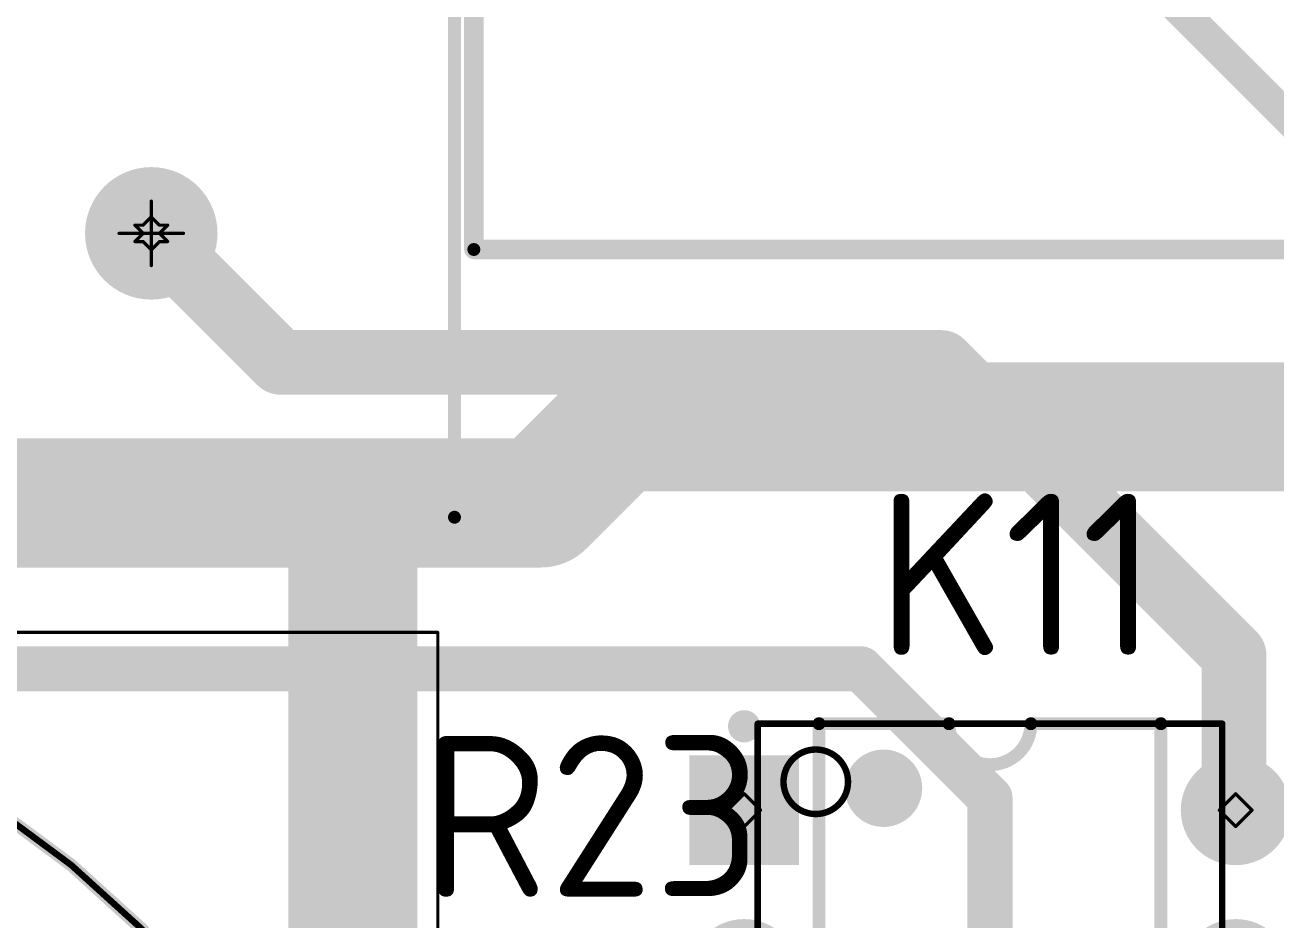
# Model space of a CAD drawing. Header units: millimetres. Extents: x 3219 to 51106, y -14166 to 2063.
# Drawn here: x 5592.27 to 5611.66, y 1818.22 to 1832.09 of the extents above; entities that cross this region are included whole.
import ezdxf

# ---------------------------------------------------------------- set-up
doc = ezdxf.new("R2010")
doc.units = ezdxf.units.MM
doc.layers.get('0').update_dxf_attribs({"lineweight": 53})
for name, color, linetype in [('Bottom Layer', 5, 'Continuous'), ('Bottom Solder', 6, 'Continuous'), ('Drill Drawing', 1, 'Continuous'), ('Mechanical 1', 6, 'Continuous'), ('Mechanical 13', 56, 'Continuous'), ('Mechanical 15', 56, 'Continuous'), ('Multi-Layer', 9, 'Continuous'), ('Top Layer', 1, 'Continuous'), ('Top Overlay', 2, 'Continuous'), ('Top Solder', 216, 'Continuous')]:
    doc.layers.add(name, color=color, linetype=linetype)
doc.styles.add('GOST type B', font='GOST_B.TTF', dxfattribs={"height": 3.5})

# ---------------------------------------------------------------- blocks, each defined once
blk = doc.blocks.new('_2_33_2_2PIN_1')
at = {"layer": 'Bottom Layer'}
h = blk.add_hatch(color=5, dxfattribs=at)
edge = h.paths.add_edge_path()
edge.add_arc((0, 0), 0.925, 0, 360)
h = blk.add_hatch(color=5, dxfattribs=at)
edge = h.paths.add_edge_path()
edge.add_arc((10, 0), 0.925, 0, 360)
at = {"layer": 'Bottom Solder'}
h = blk.add_hatch(color=6, dxfattribs=at)
edge = h.paths.add_edge_path()
edge.add_arc((0, 0), 1.027, 0, 360)
h = blk.add_hatch(color=6, dxfattribs=at)
edge = h.paths.add_edge_path()
edge.add_arc((10, 0), 1.027, 0, 360)
at = {"layer": 'Multi-Layer'}
h = blk.add_hatch(color=9, dxfattribs=at)
edge = h.paths.add_edge_path()
edge.add_arc((0, 0), 0.925, 0, 360)
h = blk.add_hatch(color=9, dxfattribs=at)
edge = h.paths.add_edge_path()
edge.add_arc((10, 0), 0.925, 0, 360)
at = {"layer": 'Top Layer'}
h = blk.add_hatch(color=1, dxfattribs=at)
edge = h.paths.add_edge_path()
edge.add_arc((0, 0), 0.925, 0, 360)
h = blk.add_hatch(color=1, dxfattribs=at)
edge = h.paths.add_edge_path()
edge.add_arc((10, 0), 0.925, 0, 360)
at = {"layer": 'Top Solder'}
h = blk.add_hatch(color=216, dxfattribs=at)
edge = h.paths.add_edge_path()
edge.add_arc((0, 0), 1.027, 0, 360)
h = blk.add_hatch(color=216, dxfattribs=at)
edge = h.paths.add_edge_path()
edge.add_arc((10, 0), 1.027, 0, 360)
at = {"layer": 'Mechanical 1'}
for points in [[(-4.7, -4.4, 0.2, 0.2, 0), (-4.7, 4.4, 0.2, 0.2, 0)], [(13, 4.4, 0.2, 0.2, 0), (-4.7, 4.4, 0.2, 0.2, 0)], [(13, -4.4, 0.2, 0.2, 0), (13, 4.4, 0.2, 0.2, 0)], [(13, -4.4, 0.2, 0.2, 0), (-4.7, -4.4, 0.2, 0.2, 0)]]:
    blk.add_lwpolyline(points, format="xyseb", dxfattribs=at)
for points in [[(-4.75, 4.4, 0.1, 0.1, 1), (-4.65, 4.4, 0.1, 0.1, 1)], [(-4.75, 4.4, 0.1, 0.1, 1), (-4.65, 4.4, 0.1, 0.1, 1)], [(12.95, 4.4, 0.1, 0.1, 1), (13.05, 4.4, 0.1, 0.1, 1)], [(12.95, 4.4, 0.1, 0.1, 1), (13.05, 4.4, 0.1, 0.1, 1)], [(-4.75, -4.4, 0.1, 0.1, 1), (-4.65, -4.4, 0.1, 0.1, 1)], [(-4.75, -4.4, 0.1, 0.1, 1), (-4.65, -4.4, 0.1, 0.1, 1)], [(12.95, -4.4, 0.1, 0.1, 1), (13.05, -4.4, 0.1, 0.1, 1)], [(12.95, -4.4, 0.1, 0.1, 1), (13.05, -4.4, 0.1, 0.1, 1)]]:
    blk.add_lwpolyline(points, format="xyseb", close=True, dxfattribs=at)
at = {"layer": 'Mechanical 15'}
for points in [[(0, 0.5, 0.05, 0.05, 0), (0, -0.5, 0.05, 0.05, 0)], [(0.5, 0, 0.05, 0.05, 0), (-0.5, 0, 0.05, 0.05, 0)]]:
    blk.add_lwpolyline(points, format="xyseb", dxfattribs=at)
for points in [[(-0.013, 0.5, 0.025, 0.025, 1), (0.012, 0.5, 0.025, 0.025, 1)], [(-0.512, 0, 0.025, 0.025, 1), (-0.487, 0, 0.025, 0.025, 1)], [(0.487, 0, 0.025, 0.025, 1), (0.512, 0, 0.025, 0.025, 1)], [(-0.013, -0.5, 0.025, 0.025, 1), (0.012, -0.5, 0.025, 0.025, 1)]]:
    blk.add_lwpolyline(points, format="xyseb", close=True, dxfattribs=at)
at = {"layer": 'Top Overlay'}
for points in [[(13, 4.4, 0.2, 0.2, 0), (-4.7, 4.4, 0.2, 0.2, 0)], [(-4.7, 4.4, 0.2, 0.2, 0), (-4.7, -4.4, 0.2, 0.2, 0)], [(13, -4.4, 0.2, 0.2, 0), (13, 4.4, 0.2, 0.2, 0)], [(13, -4.4, 0.2, 0.2, 0), (-4.7, -4.4, 0.2, 0.2, 0)]]:
    blk.add_lwpolyline(points, format="xyseb", dxfattribs=at)
for points in [[(-4.75, 4.4, 0.1, 0.1, 1), (-4.65, 4.4, 0.1, 0.1, 1)], [(-4.75, 4.4, 0.1, 0.1, 1), (-4.65, 4.4, 0.1, 0.1, 1)], [(12.95, 4.4, 0.1, 0.1, 1), (13.05, 4.4, 0.1, 0.1, 1)], [(12.95, 4.4, 0.1, 0.1, 1), (13.05, 4.4, 0.1, 0.1, 1)], [(-4.75, -4.4, 0.1, 0.1, 1), (-4.65, -4.4, 0.1, 0.1, 1)], [(-4.75, -4.4, 0.1, 0.1, 1), (-4.65, -4.4, 0.1, 0.1, 1)], [(12.95, -4.4, 0.1, 0.1, 1), (13.05, -4.4, 0.1, 0.1, 1)], [(12.95, -4.4, 0.1, 0.1, 1), (13.05, -4.4, 0.1, 0.1, 1)]]:
    blk.add_lwpolyline(points, format="xyseb", close=True, dxfattribs=at)
blk = doc.blocks.new('_73_14__4____D28_40')
at = {"layer": 'Mechanical 1'}
for points in [[(24, -14, 0.2, 0.2, 0), (24, 14.5, 0.2, 0.2, 0)], [(24, -14, 0.2, 0.2, 0), (-24, -14, 0.2, 0.2, 0)]]:
    blk.add_lwpolyline(points, format="xyseb", dxfattribs=at)
blk.add_lwpolyline([(23.95, -14, 0.1, 0.1, 1), (24.05, -14, 0.1, 0.1, 1)], format="xyseb", close=True, dxfattribs=at)
blk.add_lwpolyline([(23.95, -14, 0.1, 0.1, 1), (24.05, -14, 0.1, 0.1, 1)], format="xyseb", close=True, dxfattribs=at)
at = {"layer": 'Top Overlay'}
for points in [[(24, -14, 0.3, 0.3, 0), (24, 14.5, 0.3, 0.3, 0)], [(24, -14, 0.3, 0.3, 0), (-24, -14, 0.3, 0.3, 0)]]:
    blk.add_lwpolyline(points, format="xyseb", dxfattribs=at)
blk.add_lwpolyline([(23.925, -14, 0.15, 0.15, 1), (24.075, -14, 0.15, 0.15, 1)], format="xyseb", close=True, dxfattribs=at)
blk.add_lwpolyline([(23.925, -14, 0.15, 0.15, 1), (24.075, -14, 0.15, 0.15, 1)], format="xyseb", close=True, dxfattribs=at)
blk = doc.blocks.new('8_DIP_81')
at = {"layer": 'Bottom Layer'}
blk.add_hatch(color=5, dxfattribs=at).paths.add_polyline_path([(-4.56, 4.56), (-3.06, 4.56), (-3.06, 3.06), (-4.56, 3.06)])
h = blk.add_hatch(color=5, dxfattribs=at)
edge = h.paths.add_edge_path()
edge.add_arc((3.81, 3.81), 0.75, 0, 360)
h = blk.add_hatch(color=5, dxfattribs=at)
edge = h.paths.add_edge_path()
edge.add_arc((-3.81, 1.27), 0.75, 0, 360)
h = blk.add_hatch(color=5, dxfattribs=at)
edge = h.paths.add_edge_path()
edge.add_arc((3.81, 1.27), 0.75, 0, 360)
h = blk.add_hatch(color=5, dxfattribs=at)
edge = h.paths.add_edge_path()
edge.add_arc((-3.81, -1.27), 0.75, 0, 360)
h = blk.add_hatch(color=5, dxfattribs=at)
edge = h.paths.add_edge_path()
edge.add_arc((3.81, -1.27), 0.75, 0, 360)
h = blk.add_hatch(color=5, dxfattribs=at)
edge = h.paths.add_edge_path()
edge.add_arc((-3.81, -3.81), 0.75, 0, 360)
h = blk.add_hatch(color=5, dxfattribs=at)
edge = h.paths.add_edge_path()
edge.add_arc((3.81, -3.81), 0.75, 0, 360)
at = {"layer": 'Bottom Solder'}
blk.add_hatch(color=6, dxfattribs=at).paths.add_polyline_path([(-4.662, 4.662), (-2.958, 4.662), (-2.958, 2.958), (-4.662, 2.958)])
h = blk.add_hatch(color=6, dxfattribs=at)
edge = h.paths.add_edge_path()
edge.add_arc((3.81, 3.81), 0.852, 0, 360)
h = blk.add_hatch(color=6, dxfattribs=at)
edge = h.paths.add_edge_path()
edge.add_arc((-3.81, 1.27), 0.852, 0, 360)
h = blk.add_hatch(color=6, dxfattribs=at)
edge = h.paths.add_edge_path()
edge.add_arc((3.81, 1.27), 0.852, 0, 360)
h = blk.add_hatch(color=6, dxfattribs=at)
edge = h.paths.add_edge_path()
edge.add_arc((-3.81, -1.27), 0.852, 0, 360)
h = blk.add_hatch(color=6, dxfattribs=at)
edge = h.paths.add_edge_path()
edge.add_arc((3.81, -1.27), 0.852, 0, 360)
h = blk.add_hatch(color=6, dxfattribs=at)
edge = h.paths.add_edge_path()
edge.add_arc((-3.81, -3.81), 0.852, 0, 360)
h = blk.add_hatch(color=6, dxfattribs=at)
edge = h.paths.add_edge_path()
edge.add_arc((3.81, -3.81), 0.852, 0, 360)
at = {"layer": 'Multi-Layer'}
blk.add_hatch(color=9, dxfattribs=at).paths.add_polyline_path([(-4.56, 4.56), (-3.06, 4.56), (-3.06, 3.06), (-4.56, 3.06)])
h = blk.add_hatch(color=9, dxfattribs=at)
edge = h.paths.add_edge_path()
edge.add_arc((3.81, 3.81), 0.75, 0, 360)
h = blk.add_hatch(color=9, dxfattribs=at)
edge = h.paths.add_edge_path()
edge.add_arc((-3.81, 1.27), 0.75, 0, 360)
h = blk.add_hatch(color=9, dxfattribs=at)
edge = h.paths.add_edge_path()
edge.add_arc((3.81, 1.27), 0.75, 0, 360)
h = blk.add_hatch(color=9, dxfattribs=at)
edge = h.paths.add_edge_path()
edge.add_arc((-3.81, -1.27), 0.75, 0, 360)
h = blk.add_hatch(color=9, dxfattribs=at)
edge = h.paths.add_edge_path()
edge.add_arc((3.81, -1.27), 0.75, 0, 360)
h = blk.add_hatch(color=9, dxfattribs=at)
edge = h.paths.add_edge_path()
edge.add_arc((-3.81, -3.81), 0.75, 0, 360)
h = blk.add_hatch(color=9, dxfattribs=at)
edge = h.paths.add_edge_path()
edge.add_arc((3.81, -3.81), 0.75, 0, 360)
at = {"layer": 'Top Layer'}
blk.add_hatch(color=1, dxfattribs=at).paths.add_polyline_path([(-4.56, 4.56), (-3.06, 4.56), (-3.06, 3.06), (-4.56, 3.06)])
h = blk.add_hatch(color=1, dxfattribs=at)
edge = h.paths.add_edge_path()
edge.add_arc((3.81, 3.81), 0.75, 0, 360)
h = blk.add_hatch(color=1, dxfattribs=at)
edge = h.paths.add_edge_path()
edge.add_arc((-3.81, 1.27), 0.75, 0, 360)
h = blk.add_hatch(color=1, dxfattribs=at)
edge = h.paths.add_edge_path()
edge.add_arc((3.81, 1.27), 0.75, 0, 360)
h = blk.add_hatch(color=1, dxfattribs=at)
edge = h.paths.add_edge_path()
edge.add_arc((-3.81, -1.27), 0.75, 0, 360)
h = blk.add_hatch(color=1, dxfattribs=at)
edge = h.paths.add_edge_path()
edge.add_arc((3.81, -1.27), 0.75, 0, 360)
h = blk.add_hatch(color=1, dxfattribs=at)
edge = h.paths.add_edge_path()
edge.add_arc((-3.81, -3.81), 0.75, 0, 360)
h = blk.add_hatch(color=1, dxfattribs=at)
edge = h.paths.add_edge_path()
edge.add_arc((3.81, -3.81), 0.75, 0, 360)
at = {"layer": 'Top Solder'}
blk.add_hatch(color=216, dxfattribs=at).paths.add_polyline_path([(-4.662, 4.662), (-2.958, 4.662), (-2.958, 2.958), (-4.662, 2.958)])
h = blk.add_hatch(color=216, dxfattribs=at)
edge = h.paths.add_edge_path()
edge.add_arc((3.81, 3.81), 0.852, 0, 360)
h = blk.add_hatch(color=216, dxfattribs=at)
edge = h.paths.add_edge_path()
edge.add_arc((-3.81, 1.27), 0.852, 0, 360)
h = blk.add_hatch(color=216, dxfattribs=at)
edge = h.paths.add_edge_path()
edge.add_arc((3.81, 1.27), 0.852, 0, 360)
h = blk.add_hatch(color=216, dxfattribs=at)
edge = h.paths.add_edge_path()
edge.add_arc((-3.81, -1.27), 0.852, 0, 360)
h = blk.add_hatch(color=216, dxfattribs=at)
edge = h.paths.add_edge_path()
edge.add_arc((3.81, -1.27), 0.852, 0, 360)
h = blk.add_hatch(color=216, dxfattribs=at)
edge = h.paths.add_edge_path()
edge.add_arc((-3.81, -3.81), 0.852, 0, 360)
h = blk.add_hatch(color=216, dxfattribs=at)
edge = h.paths.add_edge_path()
edge.add_arc((3.81, -3.81), 0.852, 0, 360)
at = {"layer": 'Mechanical 13'}
for points in [[(-3.6, -5.15, 0.1, 0.1, 0), (-3.6, 5.15, 0.1, 0.1, 0)], [(-3.6, 5.15, 0.1, 0.1, 0), (3.6, 5.15, 0.1, 0.1, 0)], [(3.6, -5.15, 0.1, 0.1, 0), (3.6, 5.15, 0.1, 0.1, 0)], [(-3.6, -5.15, 0.1, 0.1, 0), (3.6, -5.15, 0.1, 0.1, 0)]]:
    blk.add_lwpolyline(points, format="xyseb", dxfattribs=at)
for points in [[(-3.625, 5.15, 0.05, 0.05, 1), (-3.575, 5.15, 0.05, 0.05, 1)], [(-3.625, 5.15, 0.05, 0.05, 1), (-3.575, 5.15, 0.05, 0.05, 1)], [(3.575, 5.15, 0.05, 0.05, 1), (3.625, 5.15, 0.05, 0.05, 1)], [(3.575, 5.15, 0.05, 0.05, 1), (3.625, 5.15, 0.05, 0.05, 1)], [(-2.2, 4.25, 0.1, 0.1, 1), (-3.2, 4.25, 0.1, 0.1, 1)], [(-3.225, 4.25, 0.05, 0.05, 1), (-3.175, 4.25, 0.05, 0.05, 1)], [(-2.225, 4.25, 0.05, 0.05, 1), (-2.175, 4.25, 0.05, 0.05, 1)], [(-3.625, -5.15, 0.05, 0.05, 1), (-3.575, -5.15, 0.05, 0.05, 1)], [(-3.625, -5.15, 0.05, 0.05, 1), (-3.575, -5.15, 0.05, 0.05, 1)], [(3.575, -5.15, 0.05, 0.05, 1), (3.625, -5.15, 0.05, 0.05, 1)], [(3.575, -5.15, 0.05, 0.05, 1), (3.625, -5.15, 0.05, 0.05, 1)]]:
    blk.add_lwpolyline(points, format="xyseb", close=True, dxfattribs=at)
at = {"layer": 'Mechanical 15'}
for points in [[(0, -0.5, 0.1, 0.1, 0), (0, 0.5, 0.1, 0.1, 0)], [(-0.5, 0, 0.1, 0.1, 0), (0.5, 0, 0.1, 0.1, 0)]]:
    blk.add_lwpolyline(points, format="xyseb", dxfattribs=at)
for points in [[(-0.025, 0.5, 0.05, 0.05, 1), (0.025, 0.5, 0.05, 0.05, 1)], [(-0.525, 0, 0.05, 0.05, 1), (-0.475, 0, 0.05, 0.05, 1)], [(0.475, 0, 0.05, 0.05, 1), (0.525, 0, 0.05, 0.05, 1)], [(-0.025, -0.5, 0.05, 0.05, 1), (0.025, -0.5, 0.05, 0.05, 1)]]:
    blk.add_lwpolyline(points, format="xyseb", close=True, dxfattribs=at)
at = {"layer": 'Top Overlay'}
for points in [[(-3.685, 5.11, 0.25, 0.25, 1), (-3.935, 5.11, 0.25, 0.25, 1)], [(-2.7, 5.15, 0.1, 0.1, 1), (-2.6, 5.15, 0.1, 0.1, 1)], [(-2.7, 5.15, 0.1, 0.1, 1), (-2.6, 5.15, 0.1, 0.1, 1)], [(-0.685, 5.15, 0.1, 0.1, 1), (-0.585, 5.15, 0.1, 0.1, 1)], [(-0.685, 5.15, 0.1, 0.1, 1), (-0.585, 5.15, 0.1, 0.1, 1)], [(0.585, 5.15, 0.1, 0.1, 1), (0.685, 5.15, 0.1, 0.1, 1)], [(0.585, 5.15, 0.1, 0.1, 1), (0.685, 5.15, 0.1, 0.1, 1)], [(2.6, 5.15, 0.1, 0.1, 1), (2.7, 5.15, 0.1, 0.1, 1)], [(2.6, 5.15, 0.1, 0.1, 1), (2.7, 5.15, 0.1, 0.1, 1)], [(-3.998, 5.11, 0.125, 0.125, 1), (-3.873, 5.11, 0.125, 0.125, 1)], [(-3.747, 5.11, 0.125, 0.125, 1), (-3.622, 5.11, 0.125, 0.125, 1)], [(-1.35, 4.15, 0.6, 0.6, 1), (-1.95, 4.15, 0.6, 0.6, 1)], [(-2.1, 4.15, 0.3, 0.3, 1), (-1.8, 4.15, 0.3, 0.3, 1)], [(-1.5, 4.15, 0.3, 0.3, 1), (-1.2, 4.15, 0.3, 0.3, 1)], [(-2.7, -5.15, 0.1, 0.1, 1), (-2.6, -5.15, 0.1, 0.1, 1)], [(-2.7, -5.15, 0.1, 0.1, 1), (-2.6, -5.15, 0.1, 0.1, 1)], [(2.6, -5.15, 0.1, 0.1, 1), (2.7, -5.15, 0.1, 0.1, 1)], [(2.6, -5.15, 0.1, 0.1, 1), (2.7, -5.15, 0.1, 0.1, 1)]]:
    blk.add_lwpolyline(points, format="xyseb", close=True, dxfattribs=at)
for points in [[(-2.65, -5.15, 0.2, 0.2, 0), (-2.65, 5.15, 0.2, 0.2, 0)], [(-2.65, 5.15, 0.2, 0.2, 0), (-0.635, 5.15, 0.2, 0.2, 0)], [(0.635, 5.15, 0.2, 0.2, -1), (-0.635, 5.15, 0.2, 0.2, 0)], [(0.635, 5.15, 0.2, 0.2, 0), (2.65, 5.15, 0.2, 0.2, 0)], [(2.65, -5.15, 0.2, 0.2, 0), (2.65, 5.15, 0.2, 0.2, 0)], [(-2.65, -5.15, 0.2, 0.2, 0), (2.65, -5.15, 0.2, 0.2, 0)]]:
    blk.add_lwpolyline(points, format="xyseb", dxfattribs=at)
blk = doc.blocks.new('CAP_TH_ALUM_ELEC_D30_00___S10_00___H30_00___122')
at = {"layer": 'Mechanical 13'}
blk.add_lwpolyline([(15, 0, 0.1, 0.1, 1), (-15, 0, 0.1, 0.1, 1)], format="xyseb", close=True, dxfattribs=at)
at = {"layer": 'Mechanical 15'}
for points in [[(15.2, 15.2, 0.05, 0.05, 0), (15.2, -15.2, 0.05, 0.05, 0)], [(-15.2, -15.2, 0.05, 0.05, 0), (15.2, -15.2, 0.05, 0.05, 0)]]:
    blk.add_lwpolyline(points, format="xyseb", dxfattribs=at)
blk.add_lwpolyline([(15.187, -15.2, 0.025, 0.025, 1), (15.212, -15.2, 0.025, 0.025, 1)], format="xyseb", close=True, dxfattribs=at)
blk.add_lwpolyline([(15.187, -15.2, 0.025, 0.025, 1), (15.212, -15.2, 0.025, 0.025, 1)], format="xyseb", close=True, dxfattribs=at)
at = {"layer": 'Top Overlay'}
blk.add_lwpolyline([(15, 0, 0.2, 0.2, 1), (-15, 0, 0.2, 0.2, 1)], format="xyseb", close=True, dxfattribs=at)

msp = doc.modelspace()

# ---------------------------------------------------------------- linework, layer by layer
at = {"layer": 'Bottom Layer'}
for points in [[(5600.267, 1824.679, 2, 2, 0), (5601.446, 1825.858, 2, 2, 0)], [(5601.446, 1825.858, 2, 2, 0), (5613.229, 1825.858, 2, 2, 0)], [(5588.408, 1824.679, 2, 2, 0), (5597.354, 1824.679, 2, 2, 0)], [(5597.354, 1824.679, 2, 2, 0), (5600.267, 1824.679, 2, 2, 0)], [(5597.354, 1816.356, 2, 2, 0), (5597.354, 1824.679, 2, 2, 0)]]:
    msp.add_lwpolyline(points, format="xyseb", dxfattribs=at)
for points in [[(5600.946, 1825.858, 1, 1, 1), (5601.946, 1825.858, 1, 1, 1)], [(5600.946, 1825.858, 1, 1, 1), (5601.946, 1825.858, 1, 1, 1)], [(5596.854, 1824.679, 1, 1, 1), (5597.854, 1824.679, 1, 1, 1)], [(5596.854, 1824.679, 1, 1, 1), (5597.854, 1824.679, 1, 1, 1)], [(5596.854, 1824.679, 1, 1, 1), (5597.854, 1824.679, 1, 1, 1)], [(5599.767, 1824.679, 1, 1, 1), (5600.767, 1824.679, 1, 1, 1)], [(5599.767, 1824.679, 1, 1, 1), (5600.767, 1824.679, 1, 1, 1)]]:
    msp.add_lwpolyline(points, format="xyseb", close=True, dxfattribs=at)
at = {"layer": 'Drill Drawing'}
for points in [[(5594.102, 1828.985, 0.0508, 0.0508, 0), (5594.229, 1829.112, 0.0508, 0.0508, 0)], [(5594.229, 1829.112, 0.0508, 0.0508, 0), (5594.356, 1828.985, 0.0508, 0.0508, 0)], [(5593.975, 1828.985, 0.0508, 0.0508, 0), (5594.102, 1828.858, 0.0508, 0.0508, 0)], [(5593.975, 1828.985, 0.0508, 0.0508, 0), (5594.102, 1828.985, 0.0508, 0.0508, 0)], [(5594.356, 1828.985, 0.0508, 0.0508, 0), (5594.483, 1828.985, 0.0508, 0.0508, 0)], [(5594.356, 1828.858, 0.0508, 0.0508, 0), (5594.483, 1828.985, 0.0508, 0.0508, 0)], [(5593.975, 1828.731, 0.0508, 0.0508, 0), (5594.102, 1828.858, 0.0508, 0.0508, 0)], [(5593.975, 1828.731, 0.0508, 0.0508, 0), (5594.102, 1828.731, 0.0508, 0.0508, 0)], [(5594.102, 1828.731, 0.0508, 0.0508, 0), (5594.229, 1828.604, 0.0508, 0.0508, 0)], [(5594.229, 1828.604, 0.0508, 0.0508, 0), (5594.356, 1828.731, 0.0508, 0.0508, 0)], [(5594.356, 1828.858, 0.0508, 0.0508, 0), (5594.483, 1828.731, 0.0508, 0.0508, 0)], [(5594.356, 1828.731, 0.0508, 0.0508, 0), (5594.483, 1828.731, 0.0508, 0.0508, 0)], [(5603.165, 1819.918, 0.0508, 0.0508, 0), (5603.419, 1820.172, 0.0508, 0.0508, 0)], [(5603.419, 1820.172, 0.0508, 0.0508, 0), (5603.673, 1819.918, 0.0508, 0.0508, 0)], [(5610.785, 1819.918, 0.0508, 0.0508, 0), (5611.039, 1820.172, 0.0508, 0.0508, 0)], [(5611.039, 1820.172, 0.0508, 0.0508, 0), (5611.293, 1819.918, 0.0508, 0.0508, 0)], [(5603.165, 1819.918, 0.0508, 0.0508, 0), (5603.419, 1819.664, 0.0508, 0.0508, 0)], [(5603.419, 1819.664, 0.0508, 0.0508, 0), (5603.673, 1819.918, 0.0508, 0.0508, 0)], [(5610.785, 1819.918, 0.0508, 0.0508, 0), (5611.039, 1819.664, 0.0508, 0.0508, 0)], [(5611.039, 1819.664, 0.0508, 0.0508, 0), (5611.293, 1819.918, 0.0508, 0.0508, 0)]]:
    msp.add_lwpolyline(points, format="xyseb", dxfattribs=at)
for points in [[(5594.216, 1829.112, 0.0254, 0.0254, 1), (5594.241, 1829.112, 0.0254, 0.0254, 1)], [(5594.216, 1829.112, 0.0254, 0.0254, 1), (5594.241, 1829.112, 0.0254, 0.0254, 1)], [(5593.962, 1828.985, 0.0254, 0.0254, 1), (5593.987, 1828.985, 0.0254, 0.0254, 1)], [(5593.962, 1828.985, 0.0254, 0.0254, 1), (5593.987, 1828.985, 0.0254, 0.0254, 1)], [(5594.089, 1828.985, 0.0254, 0.0254, 1), (5594.114, 1828.985, 0.0254, 0.0254, 1)], [(5594.089, 1828.985, 0.0254, 0.0254, 1), (5594.114, 1828.985, 0.0254, 0.0254, 1)], [(5594.343, 1828.985, 0.0254, 0.0254, 1), (5594.368, 1828.985, 0.0254, 0.0254, 1)], [(5594.343, 1828.985, 0.0254, 0.0254, 1), (5594.368, 1828.985, 0.0254, 0.0254, 1)], [(5594.47, 1828.985, 0.0254, 0.0254, 1), (5594.495, 1828.985, 0.0254, 0.0254, 1)], [(5594.47, 1828.985, 0.0254, 0.0254, 1), (5594.495, 1828.985, 0.0254, 0.0254, 1)], [(5593.962, 1828.731, 0.0254, 0.0254, 1), (5593.987, 1828.731, 0.0254, 0.0254, 1)], [(5593.962, 1828.731, 0.0254, 0.0254, 1), (5593.987, 1828.731, 0.0254, 0.0254, 1)], [(5594.089, 1828.858, 0.0254, 0.0254, 1), (5594.114, 1828.858, 0.0254, 0.0254, 1)], [(5594.089, 1828.858, 0.0254, 0.0254, 1), (5594.114, 1828.858, 0.0254, 0.0254, 1)], [(5594.089, 1828.731, 0.0254, 0.0254, 1), (5594.114, 1828.731, 0.0254, 0.0254, 1)], [(5594.089, 1828.731, 0.0254, 0.0254, 1), (5594.114, 1828.731, 0.0254, 0.0254, 1)], [(5594.343, 1828.858, 0.0254, 0.0254, 1), (5594.368, 1828.858, 0.0254, 0.0254, 1)], [(5594.343, 1828.858, 0.0254, 0.0254, 1), (5594.368, 1828.858, 0.0254, 0.0254, 1)], [(5594.343, 1828.731, 0.0254, 0.0254, 1), (5594.368, 1828.731, 0.0254, 0.0254, 1)], [(5594.343, 1828.731, 0.0254, 0.0254, 1), (5594.368, 1828.731, 0.0254, 0.0254, 1)], [(5594.47, 1828.731, 0.0254, 0.0254, 1), (5594.495, 1828.731, 0.0254, 0.0254, 1)], [(5594.47, 1828.731, 0.0254, 0.0254, 1), (5594.495, 1828.731, 0.0254, 0.0254, 1)], [(5594.216, 1828.604, 0.0254, 0.0254, 1), (5594.241, 1828.604, 0.0254, 0.0254, 1)], [(5594.216, 1828.604, 0.0254, 0.0254, 1), (5594.241, 1828.604, 0.0254, 0.0254, 1)], [(5603.406, 1820.172, 0.0254, 0.0254, 1), (5603.431, 1820.172, 0.0254, 0.0254, 1)], [(5603.406, 1820.172, 0.0254, 0.0254, 1), (5603.431, 1820.172, 0.0254, 0.0254, 1)], [(5611.026, 1820.172, 0.0254, 0.0254, 1), (5611.051, 1820.172, 0.0254, 0.0254, 1)], [(5611.026, 1820.172, 0.0254, 0.0254, 1), (5611.051, 1820.172, 0.0254, 0.0254, 1)], [(5603.152, 1819.918, 0.0254, 0.0254, 1), (5603.177, 1819.918, 0.0254, 0.0254, 1)], [(5603.152, 1819.918, 0.0254, 0.0254, 1), (5603.177, 1819.918, 0.0254, 0.0254, 1)], [(5603.66, 1819.918, 0.0254, 0.0254, 1), (5603.685, 1819.918, 0.0254, 0.0254, 1)], [(5603.66, 1819.918, 0.0254, 0.0254, 1), (5603.685, 1819.918, 0.0254, 0.0254, 1)], [(5610.772, 1819.918, 0.0254, 0.0254, 1), (5610.797, 1819.918, 0.0254, 0.0254, 1)], [(5610.772, 1819.918, 0.0254, 0.0254, 1), (5610.797, 1819.918, 0.0254, 0.0254, 1)], [(5611.28, 1819.918, 0.0254, 0.0254, 1), (5611.305, 1819.918, 0.0254, 0.0254, 1)], [(5611.28, 1819.918, 0.0254, 0.0254, 1), (5611.305, 1819.918, 0.0254, 0.0254, 1)], [(5603.406, 1819.664, 0.0254, 0.0254, 1), (5603.431, 1819.664, 0.0254, 0.0254, 1)], [(5603.406, 1819.664, 0.0254, 0.0254, 1), (5603.431, 1819.664, 0.0254, 0.0254, 1)], [(5611.026, 1819.664, 0.0254, 0.0254, 1), (5611.051, 1819.664, 0.0254, 0.0254, 1)], [(5611.026, 1819.664, 0.0254, 0.0254, 1), (5611.051, 1819.664, 0.0254, 0.0254, 1)]]:
    msp.add_lwpolyline(points, format="xyseb", close=True, dxfattribs=at)
at = {"layer": 'Top Layer'}
for points in [[(5603.955, 1838.541, 0.5, 0.5, 0), (5615.729, 1826.767, 0.5, 0.5, 0)], [(5594.229, 1828.858, 1, 1, 0), (5596.229, 1826.858, 1, 1, 0)], [(5596.229, 1826.858, 1, 1, 0), (5606.479, 1826.858, 1, 1, 0)], [(5606.479, 1826.858, 1, 1, 0), (5611.013, 1822.324, 1, 1, 0)], [(5611.013, 1819.944, 1, 1, 0), (5611.013, 1822.324, 1, 1, 0)], [(5562.756, 1822.108, 0.7, 0.7, 0), (5605.229, 1822.108, 0.7, 0.7, 0)], [(5605.229, 1822.108, 0.7, 0.7, 0), (5607.229, 1820.108, 0.7, 0.7, 0)], [(5607.229, 1812.608, 0.7, 0.7, 0), (5607.229, 1820.108, 0.7, 0.7, 0)], [(5611.013, 1819.944, 1, 1, 0), (5611.039, 1819.918, 1, 1, 0)]]:
    msp.add_lwpolyline(points, format="xyseb", dxfattribs=at)
for points in [[(5593.979, 1828.858, 0.5, 0.5, 1), (5594.479, 1828.858, 0.5, 0.5, 1)], [(5595.979, 1826.858, 0.5, 0.5, 1), (5596.479, 1826.858, 0.5, 0.5, 1)], [(5595.979, 1826.858, 0.5, 0.5, 1), (5596.479, 1826.858, 0.5, 0.5, 1)], [(5606.229, 1826.858, 0.5, 0.5, 1), (5606.729, 1826.858, 0.5, 0.5, 1)], [(5606.229, 1826.858, 0.5, 0.5, 1), (5606.729, 1826.858, 0.5, 0.5, 1)], [(5610.763, 1822.324, 0.5, 0.5, 1), (5611.263, 1822.324, 0.5, 0.5, 1)], [(5610.763, 1822.324, 0.5, 0.5, 1), (5611.263, 1822.324, 0.5, 0.5, 1)], [(5605.054, 1822.108, 0.35, 0.35, 1), (5605.404, 1822.108, 0.35, 0.35, 1)], [(5605.054, 1822.108, 0.35, 0.35, 1), (5605.404, 1822.108, 0.35, 0.35, 1)], [(5607.054, 1820.108, 0.35, 0.35, 1), (5607.404, 1820.108, 0.35, 0.35, 1)], [(5607.054, 1820.108, 0.35, 0.35, 1), (5607.404, 1820.108, 0.35, 0.35, 1)], [(5610.763, 1819.944, 0.5, 0.5, 1), (5611.263, 1819.944, 0.5, 0.5, 1)], [(5610.763, 1819.944, 0.5, 0.5, 1), (5611.263, 1819.944, 0.5, 0.5, 1)], [(5610.789, 1819.918, 0.5, 0.5, 1), (5611.289, 1819.918, 0.5, 0.5, 1)]]:
    msp.add_lwpolyline(points, format="xyseb", close=True, dxfattribs=at)

# ---------------------------------------------------------------- block references
for name, p, rotation in [('_73_14__4____D28_40', (5613.229, 1852.608), 270), ('_2_33_2_2PIN_1', (5594.229, 1828.858), 180), ('CAP_TH_ALUM_ELEC_D30_00___S10_00___H30_00___122', (5583.471, 1807.473), 90)]:
    msp.add_blockref(name, p, dxfattribs=dict(rotation=rotation))
msp.add_blockref('8_DIP_81', (5607.229, 1816.108))

# ---------------------------------------------------------------- texts
at = {"layer": 'Top Overlay', "style": 'GOST type B'}
for s, p in [('K11', (5605.479, 1822.321)), ('R23', (5598.421, 1818.577))]:
    msp.add_text(s, height=2.5, dxfattribs=at).set_placement(p)

doc.saveas('drawing.dxf')
